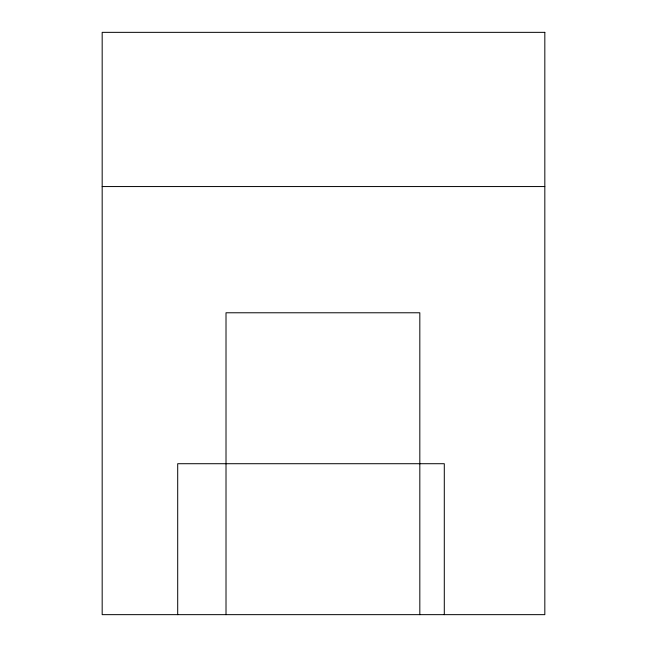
<?xml version="1.0" encoding="UTF-8"?>
<svg xmlns="http://www.w3.org/2000/svg" width="647" height="647" viewBox="0 0 647 647"><rect width="100%" height="100%" fill="white"/><g stroke="black" fill="none" stroke-linecap="round" stroke-linejoin="round"><path stroke-width="0.97" d="M102.177 186.554L544.823 186.554M444.295 614.65L444.295 463.713L177.699 463.713L177.699 614.65M419.822 614.65L419.822 312.776L226.013 312.776L226.013 614.65M544.823 32.35L102.177 32.35L102.177 614.65L544.823 614.65L544.823 32.35"/></g></svg>
